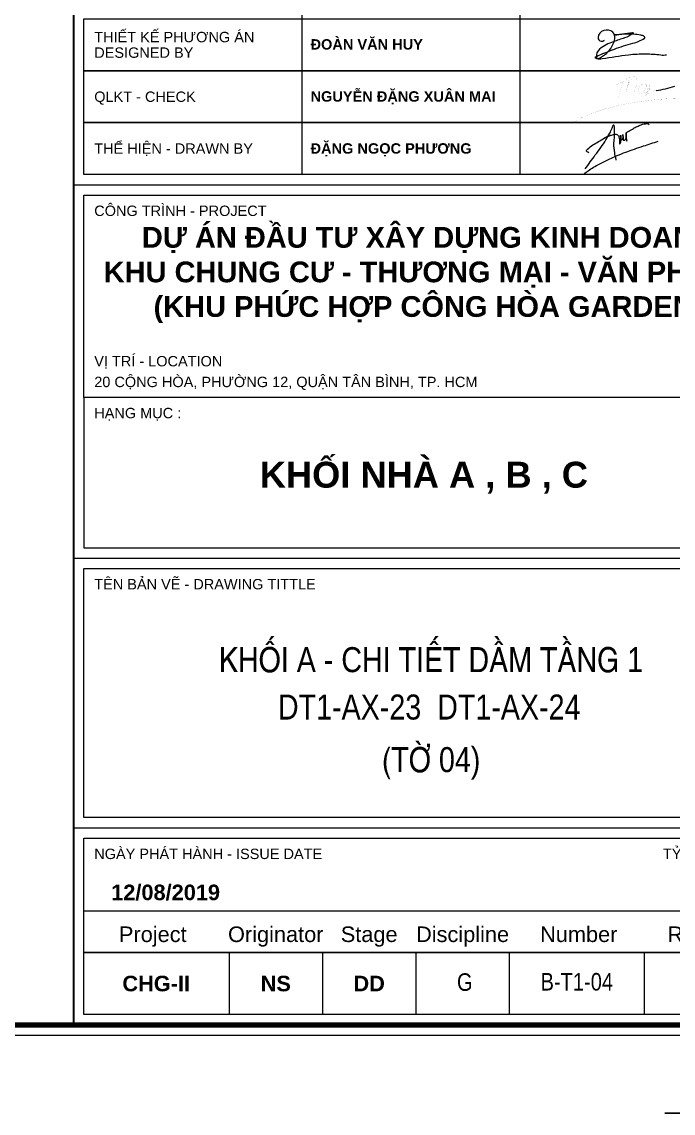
# Model space of a CAD drawing. Header units: millimetres. Extents: x 397144 to 8960116, y 345581 to 674207.
# Drawn here: x 4993008 to 4996262, y 648502 to 653957 of the extents above; entities that cross this region are included whole.
import ezdxf
from ezdxf.enums import TextEntityAlignment as Align
from ezdxf.xclip import XClip

# ---------------------------------------------------------------- set-up
doc = ezdxf.new("R2010")
doc.units = ezdxf.units.MM
doc.header["$XCLIPFRAME"] = 0
doc.header["$PDSIZE"] = -10
doc.linetypes.add('CENTER', pattern=[2, 1.25, -0.25, 0.25, -0.25])
doc.linetypes.add('HIDDEN', pattern=[0.375, 0.25, -0.125])
doc.layers.get('0').update_dxf_attribs({"linetype": 'CONTINUOUS'})
doc.layers.get('Defpoints').update_dxf_attribs({"color": 12, "linetype": 'CONTINUOUS'})
for name, color, linetype, lineweight in [('CDAI', 8, 'CONTINUOUS', 30), ('CHG_XX_Khung ten$0$TEXT', 7, 'CONTINUOUS', 15), ('CHUNHO', 7, 'CENTER', 13), ('CTHEP', 2, 'CONTINUOUS', 50), ('DBAO', 3, 'CONTINUOUS', 20), ('KTH', 150, 'CONTINUOUS', 5), ('Net khuat', 8, 'HIDDEN', 13), ('STICK', 1, 'CONTINUOUS', 9)]:
    doc.layers.add(name, color=color, linetype=linetype, lineweight=lineweight)
doc.styles.add('CHG_XX_Khung ten$0$A1 BORDER$0$ARIAL', font='arial.ttf')
doc.styles.add('CHG_XX_Khung ten$0$A1 BORDER$0$Arial - Bold', font='arialbd.ttf', dxfattribs={"height": 2.5})
doc.styles.add('CHG_XX_Khung ten$0$Arial - Bold', font='arialbd.ttf')
doc.styles.add('CHG_XX_Khung ten$0$title block pccc$0$ARIAL', font='arial.ttf')
doc.styles.add('Star-HelCon', font='VHELVCN_0.TTF')
doc.styles.add('TTP-HelCon', font='VHELVCN_0.TTF')
doc.dimstyles.new('TTP-25', dxfattribs={"dimscale": 25, "dimtxt": 2.5, "dimasz": 1, "dimexe": 1, "dimexo": 1, "dimgap": 0.09, "dimtad": 0, "dimdec": 4, "dimrnd": 5, "dimzin": 9, "dimdsep": 46, "dimtxsty": 'TTP-HelCon', "dimblk": 'Stick1', "dimcen": 0.09, "dimdle": 1.5, "dimclrd": 256, "dimclre": 256, "dimclrt": 7, "dimadec": 0, "dimazin": 0, "dimtfac": 1, "dimtdec": 4, "dimtmove": 0, "dimatfit": 3, "dimldrblk": '_ArchTick1', "dimfxl": 1, "dimtvp": 1, "dimtolj": 1, "dimtzin": 0, "dimarcsym": 0})

# ---------------------------------------------------------------- blocks, each defined once
blk = doc.blocks.new('CHG_XX_Khung ten')
for p, q in [((687, 577), (687, 17)), ((687, 179), (824, 179)), ((687, 107), (824, 107)), ((687, 55), (824, 55))]:
    blk.add_line(p, q)
at = {"color": 9, "linetype": 'Continuous'}
for p, q in [((731, 231), (731, 181)), ((773, 231), (773, 181))]:
    blk.add_line(p, q, dxfattribs=at)
at = {"linetype": 'Continuous'}
for p, q in [((689, 39), (822, 39)), ((716.98, 31), (716.98, 19)), ((734.98, 31), (734.98, 19)), ((752.98, 31), (752.98, 19)), ((770.98, 31), (770.98, 19)), ((797, 31), (797, 19))]:
    blk.add_line(p, q, dxfattribs=at)
blk.add_lwpolyline([(15, 579), (826, 579), (826, 15), (15, 15)], close=True)
at = {"color": 4, "linetype": 'Continuous', "const_width": 1}
blk.add_lwpolyline([(17, 577), (824, 577), (824, 17), (17, 17)], close=True, dxfattribs=at)
at = {"color": 9, "linetype": 'Continuous'}
for points in [[(822, 201), (689, 201), (689, 211), (822, 211)], [(822, 191), (689, 191), (689, 201), (822, 201)], [(822, 181), (689, 181), (689, 191), (822, 191)]]:
    blk.add_lwpolyline(points, close=True, dxfattribs=at)
at = {"linetype": 'Continuous'}
for points in [[(689, 177), (822, 177), (822, 138), (689, 138)], [(689, 109), (822, 109), (822, 138), (689, 138)], [(689, 105), (822, 105), (822, 57), (689, 57)], [(689, 53), (822, 53), (822, 31), (689, 31)], [(822, 19), (689, 19), (689, 31), (822, 31)]]:
    blk.add_lwpolyline(points, close=True, dxfattribs=at)
at = {"color": 1}
for points in [[(785.63, 182.08), (787.56, 184.76), (789.61, 187.7), (790.35, 188.98), (790.79, 189.92), (791.06, 190.59), (791.21, 189.09), (791.18, 188.31), (791.14, 187.75), (791.09, 186.47), (791.21, 185.58), (791.42, 184.31), (791.51, 183.99), (791.51, 183.74)], [(786.29, 185.19), (785.86, 185.61), (786.06, 185.86), (787.11, 186.7), (788.17, 187.35), (789.1, 187.9), (790.12, 188.41), (790.69, 188.61), (791.04, 188.74), (791.47, 188.79), (791.73, 188.72), (791.92, 188.61), (792.08, 188.33), (792.16, 188.06), (792.21, 187.84), (792.21, 187.27), (792.2, 187.05), (792.23, 186.85), (792.39, 187.1), (792.48, 187.84), (792.46, 188.12), (792.44, 188.61), (792.46, 188.03), (792.53, 187.67), (792.73, 187.74), (792.86, 187.87), (792.9, 188.09), (792.9, 188.28), (792.87, 188.7), (792.91, 188.19), (792.93, 187.79), (792.94, 187.69), (793.11, 187.61), (793.31, 187.73), (793.45, 187.93), (793.48, 188.22), (793.48, 188.64), (793.48, 189.05), (793.48, 188.49), (793.56, 187.84), (793.63, 187.45), (793.48, 188.6), (793.51, 188.92), (794.2, 189.45), (794.72, 189.76), (795.44, 190.17), (796.2, 190.5), (796.65, 190.69), (797.26, 190.79), (797.77, 190.74), (797.95, 190.55)], [(785.43, 181.21), (786.17, 181.73), (788.31, 183), (790.34, 184), (791.77, 184.64), (795.08, 185.91), (796.87, 186.5), (799.7, 187.42)]]:
    blk.add_spline(points, degree=3, dxfattribs=at)
at = {"layer": 'CHG_XX_Khung ten$0$TEXT', "color": 1}
blk.add_lwpolyline([(801.29, 204.04, -0.124137), (800.16, 204.02, 0.028888), (797.25, 204.19, 0.026156), (793.98, 204.04, 0.007061), (788.86, 203.28, -0.091769), (787.85, 203.27, -0.25841), (787.51, 203.62, -0.039719), (788.28, 204, -0.004242), (791.23, 205.18, -0.019244), (794.8, 206.31, 0.094204), (797.02, 207.28, 0.504882), (796.98, 207.63, 0.07616), (796.3, 207.87, 0.041135), (794.97, 208.03, 0.034641), (791.34, 207.9, 0.01407), (792.8, 208.12, 0.003668), (794.71, 208.36, -0.800617), (794.79, 208.18, -0.093248), (793.21, 207.32, 0.020479), (791.05, 206.59, 0.096842), (788.38, 205.18, 0.259163), (787.77, 203.63, 0.564182), (788.17, 203.39, 0.087383), (789.69, 204.36, 0.156422), (791.35, 207.23, 0.228987), (790.91, 208.45, 0.272068), (789.19, 208.76, 0.293527), (788.08, 207.43, 0.171419), (788.25, 206.94, 0.281707), (788.69, 206.7, 0.217513), (789.34, 206.92)], format="xyb", dxfattribs=at)
at = {"layer": 'CHG_XX_Khung ten$0$TEXT', "color": 1, "const_width": 0.0121}
for points in [[(791.6, 198.34, 0.143835), (794.1, 199.89, -0.075685), (793.5, 197.02, -0.172299), (794.95, 199.92, -0.299798), (795.6, 198.96, -0.170508), (795.36, 197.75, 0.168316), (795.11, 197.03)], [(791.95, 196.04, -0.054469), (792.33, 197.1, 0.103257), (792.78, 199.38)], [(797.47, 197.92, 0.401177), (797.3, 198.32, 0.483935), (795.9, 197.43, 0.196997), (796.02, 196.61, 0.296639), (796.38, 196.53, 0.183057), (797.12, 197.39)], [(797.48, 198.09, 0.142769), (797.07, 197.1, 0.220826), (797.29, 196.56, 0.106687), (798.07, 198.16, 0.181562), (797.64, 197.4, -0.039872), (797.25, 196.09, -0.060225), (798.09, 197.69, 0.017174), (797.52, 196.45, -0.149286), (799.3, 197.16)], [(806.31, 195.73, -0.026807), (805.12, 195.66, 0.027369), (800.25, 195.52, 0.022423), (795.26, 194.89, 0.038275), (791.04, 194.04, 0.053272), (785.95, 192.37, 0.118692), (783.44, 190.96)]]:
    blk.add_lwpolyline(points, format="xyb", dxfattribs=at)
at = {"layer": 'CHG_XX_Khung ten$0$TEXT', "color": 1}
blk.add_arc((793.37, 230.45), 33.81, 280.1185, 286.3373, dxfattribs=at)
at = {"layer": 'Defpoints', "color": 1, "ltscale": 2}
blk.add_lwpolyline([(800.94, 0), (841, 0), (841, 40)], dxfattribs=at)
for s, height, style, p in [('THIẾT KẾ PHƯƠNG ÁN', 2, 'CHG_XX_Khung ten$0$title block pccc$0$ARIAL', (691, 207.5)), ('ĐOÀN VĂN HUY', 2.0073, 'CHG_XX_Khung ten$0$Arial - Bold', (732.68, 206.09)), ('DESIGNED BY', 2, 'CHG_XX_Khung ten$0$title block pccc$0$ARIAL', (691, 204.5)), ('QLKT - CHECK', 2, 'CHG_XX_Khung ten$0$title block pccc$0$ARIAL', (691, 196)), ('NGUYỄN ĐẶNG XUÂN MAI', 2.0073, 'CHG_XX_Khung ten$0$Arial - Bold', (732.68, 196.05)), ('THỂ HIỆN - DRAWN BY', 2, 'CHG_XX_Khung ten$0$title block pccc$0$ARIAL', (691, 186)), ('ĐẶNG NGỌC PHƯƠNG', 2.0073, 'CHG_XX_Khung ten$0$Arial - Bold', (732.68, 186.02)), ('CÔNG TRÌNH - PROJECT', 2, 'CHG_XX_Khung ten$0$A1 BORDER$0$ARIAL', (691, 174)), ('VỊ TRÍ - LOCATION', 2, 'CHG_XX_Khung ten$0$A1 BORDER$0$ARIAL', (691, 145)), ('20 CỘNG HÒA, PHƯỜNG 12, QUẬN TÂN BÌNH, TP. HCM', 2, 'CHG_XX_Khung ten$0$A1 BORDER$0$ARIAL', (691, 141)), ('HẠNG MỤC :', 2, 'CHG_XX_Khung ten$0$A1 BORDER$0$ARIAL', (691, 135)), ('TÊN BẢN VẼ - DRAWING TITTLE', 2, 'CHG_XX_Khung ten$0$A1 BORDER$0$ARIAL', (691, 102)), ('NGÀY PHÁT HÀNH - ISSUE DATE', 2, 'CHG_XX_Khung ten$0$A1 BORDER$0$ARIAL', (691, 50))]:
    blk.add_text(s, height=height, dxfattribs=dict(style=style)).set_placement(p, align=Align.MIDDLE_LEFT)
at = {"style": 'CHG_XX_Khung ten$0$A1 BORDER$0$ARIAL'}
blk.add_text('TỶ LỆ - SCALE', height=2, dxfattribs=at).set_placement((820, 50), align=Align.MIDDLE_RIGHT)
for s, style, p in [('12/08/2019', 'CHG_XX_Khung ten$0$A1 BORDER$0$Arial - Bold', (704.75, 42.57)), ('Project', 'CHG_XX_Khung ten$0$A1 BORDER$0$ARIAL', (702.28, 34.5)), ('Originator', 'CHG_XX_Khung ten$0$A1 BORDER$0$ARIAL', (725.98, 34.5)), ('Stage', 'CHG_XX_Khung ten$0$A1 BORDER$0$ARIAL', (743.98, 34.5)), ('Discipline', 'CHG_XX_Khung ten$0$A1 BORDER$0$ARIAL', (761.98, 34.5)), ('Number', 'CHG_XX_Khung ten$0$A1 BORDER$0$ARIAL', (784.37, 34.5)), ('Revision', 'CHG_XX_Khung ten$0$A1 BORDER$0$ARIAL', (809.5, 34.5)), ('CHG-II', 'CHG_XX_Khung ten$0$A1 BORDER$0$Arial - Bold', (702.94, 25)), ('NS', 'CHG_XX_Khung ten$0$A1 BORDER$0$Arial - Bold', (725.98, 25)), ('DD', 'CHG_XX_Khung ten$0$A1 BORDER$0$Arial - Bold', (743.98, 25))]:
    blk.add_text(s, height=3, dxfattribs=dict(style=style)).set_placement(p, align=Align.MIDDLE_CENTER)
at = {"attachment_point": 2, "style": 'CHG_XX_Khung ten$0$A1 BORDER$0$Arial - Bold'}
for s, insert, char_height, width in [('DỰ ÁN ĐẦU TƯ XÂY DỰNG KINH DOANH\\PKHU CHUNG CƯ - THƯƠNG MẠI - VĂN PHÒNG\\P(KHU PHỨC HỢP CÔNG HÒA GARDEN)', (755.4, 170.88), 4, 159.8745), ('KHỐI NHÀ A , B , C', (754.52, 125.61), 5, 104.1229)]:
    blk.add_mtext(s, dxfattribs=dict(at, insert=insert, char_height=char_height, width=width))
blk = doc.blocks.new('AX-24')
at = {"layer": 'CTHEP'}
for points in [[(5212250.31871, 636859.86833), (5212250.31871, 637388.05554), (5189209.16681, 637388.13109)], [(5189267.40577, 637142.5212), (5189267.40577, 636866.13113), (5195699.2967, 636866.10997), (5196279.15845, 636766.10807), (5204880.31517, 636766.07978), (5205454.36068, 636866.07789), (5212188.48587, 636866.05575), (5212188.48587, 637288.93126)]]:
    blk.add_lwpolyline(points, dxfattribs=at)
at = {"layer": 'Net khuat', "ltscale": 200}
blk.add_lwpolyline([(5189179.16681, 636827.13109), (5189179.16681, 636827.13109), (5189479.16681, 636827.13109), (5189479.16681, 637197.13109), (5212330.31656, 637197.0553)], dxfattribs=at)
blk = doc.blocks.new('Stick1')
at = {"layer": 'STICK'}
h = blk.add_hatch(color=256, dxfattribs=at)
edge = h.paths.add_edge_path()
edge.add_line((0.3, 0.5), (-0.5, -0.3))
edge.add_arc((-0.4, -0.4), 0.141, 135, 315)
edge.add_line((-0.3, -0.5), (0.5, 0.3))
edge.add_arc((0.4, 0.4), 0.141, 315, 495)
blk.add_line((1, 0), (-1, 0), dxfattribs=at)
blk.add_lwpolyline([(0.3, 0.5), (-0.5, -0.3, 1), (-0.3, -0.5), (0.5, 0.3, 1), (0.3, 0.5, 1)], format="xyb", dxfattribs=at)
blk = doc.blocks.new('*D1703')
at = {"layer": 'Defpoints', "color": 0, "transparency": 16777216}
for p in [(5272600.9, 615977.5), (5277650.8, 615954.1), (5277650.8, 615779.3)]:
    blk.add_point(p, dxfattribs=at)
at = {"layer": 'KTH', "lineweight": -2, "transparency": 16777216}
for p, q in [((5272600.9, 615952.5), (5272600.9, 615754.3)), ((5277650.8, 615929.1), (5277650.8, 615754.3)), ((5272625.9, 615779.3), (5277625.8, 615779.3))]:
    blk.add_line(p, q, dxfattribs=at)
at = {"layer": 'KTH', "lineweight": -2, "transparency": 16777216, "xscale": 25, "yscale": 25, "zscale": 25, "rotation": 180}
blk.add_blockref('Stick1', (5272600.9, 615779.3), dxfattribs=at)
at = {"layer": 'KTH', "lineweight": -2, "transparency": 16777216, "xscale": 25, "yscale": 25, "zscale": 25}
blk.add_blockref('Stick1', (5277650.8, 615779.3), dxfattribs=at)
at = {"layer": 'KTH', "color": 7, "transparency": 16777216, "insert": (5275125.9, 615843.1), "char_height": 62.5, "attachment_point": 5, "style": 'TTP-HelCon'}
blk.add_mtext('\\A1;5050', dxfattribs=at)
blk = doc.blocks.new('_ArchTick1')
at = {"color": 0, "const_width": 3.81}
blk.add_lwpolyline([(-12.7, -12.7), (12.7, 12.7)], dxfattribs=at)
blk = doc.blocks.new('AX-39')
at = {"layer": 'CTHEP'}
blk.add_line((5210975.04145, 681013.42943), (5247672.67727, 681013.45884), dxfattribs=at)
blk.add_lwpolyline([(5210787.11638, 680705.47081), (5210787.11638, 681304.42943, -0.414213562), (5210807.11638, 681324.42943), (5247822.11639, 681324.37324, -0.414213562), (5247842.11639, 681304.37324), (5247842.11639, 680698.9725)], format="xyb", dxfattribs=at)
blk.add_lwpolyline([(5210824.90854, 681240.70867), (5210824.90854, 680702.42943), (5247796.89795, 680702.42746), (5247796.89795, 681150.21806)], dxfattribs=at)
at = {"layer": 'DBAO'}
blk.add_line((5247892.11639, 681363.14963), (5210742.11638, 681363.43576), dxfattribs=at)
blk = doc.blocks.new('AX-28')
at = {"layer": 'CTHEP'}
blk.add_line((5264291.10635, 616647.46399), (5278173.54449, 616647.4826), dxfattribs=at)
blk.add_lwpolyline([(5264065.14349, 616958.44104), (5293080.85847, 616958.39699, -0.414213562), (5293100.85847, 616938.39699), (5293100.85847, 615232.99626)], format="xyb", dxfattribs=at)
blk.add_lwpolyline([(5264147.37361, 616874.73242), (5264147.37361, 616336.45319), (5278789.7953, 616336.45121), (5278789.7953, 616336.45121)], dxfattribs=at)
at = {"layer": 'DBAO'}
for p, q in [((5293150.85847, 616997.17339), (5264000.85115, 616997.3979)), ((5277650.84374, 616297.39689), (5272600.85847, 616297.39689))]:
    blk.add_line(p, q, dxfattribs=at)
at = {"layer": 'KTH'}
dim = blk.add_linear_dim(base=(5277650.8429228896, 615779.2658678329), p1=(5272600.8584737992, 615977.453188729), p2=(5277650.8429228896, 615954.0717395984), angle=180, dimstyle='TTP-25', override={"dimtmove": 1}, dxfattribs=at)
dim.commit()
dim.dimension.update_dxf_attribs({"geometry": '*D1703', "text_midpoint": (5275125.8506983444, 615843.0992011663)})

msp = doc.modelspace()

# ---------------------------------------------------------------- block references
at = {"layer": 'CDAI'}
ref = msp.add_blockref('AX-28', (-279585.69011, 34856.96031), dxfattribs=at)
XClip(ref).set_block_clipping_path([(5277476.4267861238, 614211.576175547), (5293382.1857972499, 617647.0229285841)])
at = {"layer": 'DBAO'}
ref = msp.add_blockref('AX-39', (-219265.51605, -30762.34592), dxfattribs=at)
XClip(ref).set_block_clipping_path([(5239000.2721931562, 679728.7219401272), (5248003.1693263389, 682021.5505509712)])

# ---------------------------------------------------------------- texts
at = {"layer": 'CHUNHO', "style": 'Star-HelCon'}
msp.add_text('G', height=87.5, dxfattribs=at).set_placement((4995221.29494, 649113.51348), align=Align.CENTER)

# ---------------------------------------------------------------- next in the draw order: block references
at = {"layer": 'KTH', "ltscale": 0.8, "xscale": 25.92478421702978, "yscale": 25.92478421702978, "zscale": 25.92478421702978}
msp.add_blockref('CHG_XX_Khung ten', (4975456.08674, 648501.85593), dxfattribs=at)

# ---------------------------------------------------------------- next in the draw order: linework, layer by layer
at = {"layer": 'CDAI', "ltscale": 0.8}
msp.add_lwpolyline([(4975896.80807, 663460.45642), (4993266.4135, 663460.45642), (4993266.4135, 648942.57726), (4975896.80807, 648942.57726)], close=True, dxfattribs=at)
msp.add_lwpolyline([(4975896.80807, 663460.45642), (4993266.4135, 663460.45642), (4993266.4135, 648942.57726), (4975896.80807, 648942.57726)], close=True, dxfattribs=at)

# ---------------------------------------------------------------- next in the draw order: block references
at = {"layer": 'CDAI'}
ref = msp.add_blockref('AX-24', (-212613.48501, 15773.74161), dxfattribs=at)
XClip(ref).set_block_clipping_path([(5188510.2930824049, 635774.4606031207), (5196775.2121464582, 638076.6727256122)])

# ---------------------------------------------------------------- next in the draw order: texts
at = {"layer": 'CHUNHO', "style": 'Star-HelCon'}
for s, height, p in [('KHOÁI A - CHI TIEÁT DAÀM TAÀNG 1', 125, (4995052.77453, 650706.40923)), ('DT1-AX-23  DT1-AX-24', 125, (4995043.51598, 650469.62028)), ('(TÔØ 04)', 125, (4995052.77453, 650206.63779)), ('B-T1-04', 87.5, (4995780.88397, 649115.03423))]:
    msp.add_text(s, height=height, dxfattribs=at).set_placement(p, align=Align.CENTER)

doc.saveas('drawing.dxf')
